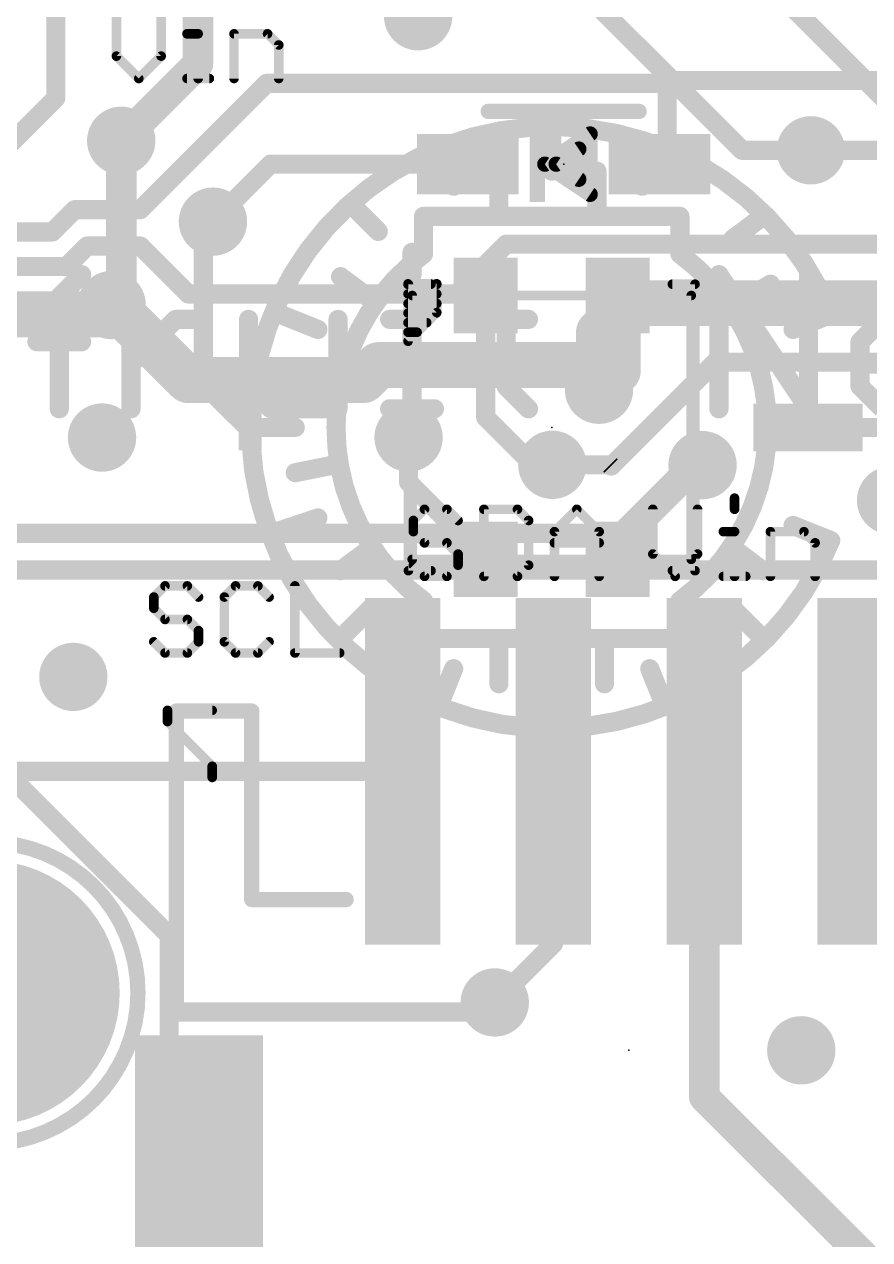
# Model space of a CAD drawing. Extents: x -30.6 to 30.6, y -30.6 to 30.6.
# Drawn here: x -14.49 to -3.28, y -3.27 to 12.85 of the extents above; entities that cross this region are included whole.
import ezdxf

# ---------------------------------------------------------------- set-up
doc = ezdxf.new("R2010")
doc.units = 0
for name, color, linetype in [('1', 12, 'CONTINUOUS'), ('16', 5, 'CONTINUOUS'), ('17', 110, 'CONTINUOUS'), ('18', 110, 'CONTINUOUS'), ('21', 40, 'CONTINUOUS'), ('22', 53, 'CONTINUOUS'), ('23', 40, 'CONTINUOUS'), ('24', 6, 'CONTINUOUS')]:
    doc.layers.add(name, color=color, linetype=linetype)

# ---------------------------------------------------------------- blocks, each defined once
blk = doc.blocks.new('RECT')
blk.add_solid([(-0.5, -0.5), (0.5, -0.5), (-0.5, 0.5), (0.5, 0.5)])
blk = doc.blocks.new('ROUNDP')
at = {"const_width": 0.5}
blk.add_lwpolyline([(0, -0.25, 1), (0, 0.25, 1), (0, -0.25)], format="xyb", dxfattribs=at)
blk = doc.blocks.new('ROUNDV')
at = {"const_width": 0.5}
blk.add_lwpolyline([(0, -0.25, 1), (0, 0.25, 1), (0, -0.25)], format="xyb", dxfattribs=at)

msp = doc.modelspace()

# ---------------------------------------------------------------- linework, layer by layer
at = {"layer": '1'}
for points, const_width in [([(-12.192, 14.351), (-12.192, 12.319)], 0.4064), ([(-14.0756, 11.8675), (-14.0756, 13.1024)], 0.254), ([(-12.192, 12.319), (-13.208, 11.303)], 0.4064), ([(-12.954, 10.389), (-11.278, 12.065)], 0.254), ([(-11.278, 12.065), (-5.969, 12.065)], 0.254), ([(-5.969, 12.065), (-5.969, 12.1032)], 0.254), ([(-5.969, 12.1032), (5.1978, 12.1032)], 0.254), ([(-5.969, 11.094), (-5.969, 12.065)], 0.254), ([(-14.8131, 11.1301), (-14.0756, 11.8675)], 0.254), ([(-4.064, 11.176), (3.8466, 11.176)], 0.254), ([(-6.071, 10.992), (-5.969, 11.094)], 0.254), ([(-11.23, 10.992), (-11.992, 10.23)], 0.254), ([(-8.611, 10.992), (-11.23, 10.992)], 0.254), ([(-14.1196, 10.0933), (-13.8239, 10.389)], 0.254), ([(-13.8239, 10.389), (-12.954, 10.389)], 0.254), ([(-20.1883, 10.0933), (-14.1196, 10.0933)], 0.254), ([(-13.6595, 9.9068), (-13.9313, 9.635)], 0.254), ([(-12.9548, 9.9068), (-13.6595, 9.9068)], 0.254), ([(-12.319, 9.271), (-12.9548, 9.9068)], 0.254), ([(-8.1022, 9.9318), (-8.763, 9.271)], 0.254), ([(9.0536, 9.9318), (-8.1022, 9.9318)], 0.254), ([(-13.9313, 9.635), (-26.051, 9.635)], 0.254), ([(-13.4378, 9), (-13.3144, 9.1234)], 0.6096), ([(-13.3144, 9.1234), (-13.335, 9.1234)], 0.6096), ([(-12.319, 8.128), (-13.3144, 9.1234)], 0.6096), ([(-8.763, 9.271), (-12.319, 9.271)], 0.254), ([(-6.4856, 9.1484), (-6.873, 8.761)], 0.6096), ([(1.143, 9.1484), (-6.4856, 9.1484)], 0.6096), ([(-20.992, 9), (-13.4378, 9)], 0.6096), ([(-6.873, 8.761), (-6.873, 8)], 0.6096), ([(-9.7961, 8.3272), (-9.9953, 8.128)], 0.6096), ([(-7.2002, 8.3272), (-9.7961, 8.3272)], 0.6096), ([(-6.873, 8), (-7.2002, 8.3272)], 0.6096), ([(-9.9953, 8.128), (-12.319, 8.128)], 0.6096), ([(-5.3345, 8.365), (-6.7119, 6.9876)], 0.254), ([(5.859, 8.365), (-5.3345, 8.365)], 0.254), ([(-6.7287, 7.0044), (-7.492, 7.0044)], 0.254), ([(-6.7119, 6.9876), (-6.7287, 7.0044)], 0.254), ([(-6.604, 6.096), (-5.7, 7)], 0.254), ([(-5.7, 7), (-5.5, 7)], 0.254), ([(-16.256, 6.096), (-6.604, 6.096)], 0.254), ([(-16.4925, 5.6098), (-2.6888, 5.6098)], 0.254), ([(-9.477, 2.938), (-15.858, 2.938)], 0.254), ([(-7.477, 2.938), (-7.477, 0.651)], 0.254), ([(-5.477, -1.381), (-5.477, 2.938)], 0.4064), ([(-7.477, 0.651), (-8.255, -0.127)], 0.254), ([(-2.159, -4.699), (-5.477, -1.381)], 0.4064)]:
    msp.add_lwpolyline(points, dxfattribs=dict(at, const_width=const_width))
for points, const_width in [([(-12.2936, 12.319, 1), (-12.0904, 12.319)], 0.2032), ([(-12.1202, 12.2472, 1), (-12.2638, 12.3908)], 0.2032), ([(-11.278, 12.1285, 1), (-11.278, 12.0015)], 0.127), ([(-11.2331, 12.0201, 1), (-11.3229, 12.1099)], 0.127), ([(-5.9055, 12.1032, 1), (-6.0325, 12.1032)], 0.127), ([(-5.969, 12.1667, 1), (-5.969, 12.0397)], 0.127), ([(-5.9055, 12.065, 1), (-6.0325, 12.065)], 0.127), ([(-6.0325, 12.065, 1), (-5.9055, 12.065)], 0.127), ([(-5.969, 12.0015, 1), (-5.969, 12.1285)], 0.127), ([(-14.1391, 11.8675, 1), (-14.0121, 11.8675)], 0.127), ([(-14.0307, 11.8226, 1), (-14.1205, 11.9124)], 0.127), ([(-13.2798, 11.3748, 1), (-13.1362, 11.2312)], 0.2032), ([(-4.064, 11.2395, 1), (-4.064, 11.1125)], 0.127), ([(-6.0325, 11.094, 1), (-5.9055, 11.094)], 0.127), ([(-5.9241, 11.0491, 1), (-6.0139, 11.1389)], 0.127), ([(-11.23, 11.0555, 1), (-11.23, 10.9285)], 0.127), ([(-11.1851, 10.9471, 1), (-11.2749, 11.0369)], 0.127), ([(-8.611, 10.9285, 1), (-8.611, 11.0555)], 0.127), ([(-6.1159, 11.0369, 1), (-6.0261, 10.9471)], 0.127), ([(-13.8239, 10.4525, 1), (-13.8239, 10.3255)], 0.127), ([(-13.779, 10.3441, 1), (-13.8688, 10.4339)], 0.127), ([(-12.9989, 10.4339, 1), (-12.9091, 10.3441)], 0.127), ([(-12.954, 10.3255, 1), (-12.954, 10.4525)], 0.127), ([(-12.0369, 10.2749, 1), (-11.9471, 10.1851)], 0.127), ([(-14.1645, 10.1382, 1), (-14.0747, 10.0484)], 0.127), ([(-14.1196, 10.0298, 1), (-14.1196, 10.1568)], 0.127), ([(-13.6595, 9.9703, 1), (-13.6595, 9.8433)], 0.127), ([(-13.6146, 9.8619, 1), (-13.7044, 9.9517)], 0.127), ([(-12.9099, 9.9517, 1), (-12.9997, 9.8619)], 0.127), ([(-12.9548, 9.8433, 1), (-12.9548, 9.9703)], 0.127), ([(-8.1022, 9.9953, 1), (-8.1022, 9.8683)], 0.127), ([(-8.0573, 9.8869, 1), (-8.1471, 9.9767)], 0.127), ([(-13.9762, 9.6799, 1), (-13.8864, 9.5901)], 0.127), ([(-13.9313, 9.5715, 1), (-13.9313, 9.6985)], 0.127), ([(-13.335, 9.2758, 1), (-13.335, 8.971)], 0.3048), ([(-13.2066, 9.2312, 1), (-13.4222, 9.0156)], 0.3048), ([(-13.2066, 9.0156, 1), (-13.4222, 9.2312)], 0.3048), ([(-13.3144, 8.971, 1), (-13.3144, 9.2758)], 0.3048), ([(-12.319, 9.3345, 1), (-12.319, 9.2075)], 0.127), ([(-12.3639, 9.2261, 1), (-12.2741, 9.3159)], 0.127), ([(-8.8079, 9.3159, 1), (-8.7181, 9.2261)], 0.127), ([(-8.763, 9.2075, 1), (-8.763, 9.3345)], 0.127), ([(-6.4856, 9.3008, 1), (-6.4856, 8.996)], 0.3048), ([(-6.3778, 9.0406, 1), (-6.5934, 9.2562)], 0.3048), ([(-13.5456, 9.1078, 1), (-13.33, 8.8922)], 0.3048), ([(-13.4378, 8.8476, 1), (-13.4378, 9.1524)], 0.3048), ([(-6.7206, 8.761, 1), (-7.0254, 8.761)], 0.3048), ([(-6.9808, 8.8688, 1), (-6.7652, 8.6532)], 0.3048), ([(-9.7961, 8.4796, 1), (-9.7961, 8.1748)], 0.3048), ([(-9.6884, 8.2194, 1), (-9.9039, 8.435)], 0.3048), ([(-7.0924, 8.435, 1), (-7.308, 8.2194)], 0.3048), ([(-7.2002, 8.1748, 1), (-7.2002, 8.4796)], 0.3048), ([(-12.319, 8.2804, 1), (-12.319, 7.9756)], 0.3048), ([(-12.4268, 8.0202, 1), (-12.2112, 8.2358)], 0.3048), ([(-10.1031, 8.2358, 1), (-9.8876, 8.0202)], 0.3048), ([(-9.9953, 7.9756, 1), (-9.9953, 8.2804)], 0.3048), ([(-5.3345, 8.4285, 1), (-5.3345, 8.3015)], 0.127), ([(-5.2896, 8.3201, 1), (-5.3794, 8.4099)], 0.127), ([(-6.9808, 7.8922, 1), (-6.7652, 8.1078)], 0.3048), ([(-7.0254, 8, 1), (-6.7206, 8)], 0.3048), ([(-7.492, 7.0679, 1), (-7.492, 6.9409)], 0.127), ([(-6.6838, 7.0493, 1), (-6.7736, 6.9595)], 0.127), ([(-6.7568, 7.0325, 1), (-6.667, 6.9427)], 0.127), ([(-6.7568, 6.9427, 1), (-6.667, 7.0325)], 0.127), ([(-6.7287, 6.9409, 1), (-6.7287, 7.0679)], 0.127), ([(-5.7, 7.0635, 1), (-5.7, 6.9365)], 0.127), ([(-5.6551, 6.9551, 1), (-5.7449, 7.0449)], 0.127), ([(-5.5, 6.9365, 1), (-5.5, 7.0635)], 0.127), ([(-6.6489, 6.1409, 1), (-6.5591, 6.0511)], 0.127), ([(-6.604, 6.0325, 1), (-6.604, 6.1595)], 0.127), ([(-9.477, 2.8745, 1), (-9.477, 3.0015)], 0.127), ([(-7.4135, 2.938, 1), (-7.5405, 2.938)], 0.127), ([(-5.3754, 2.938, 1), (-5.5786, 2.938)], 0.2032), ([(-7.5405, 0.651, 1), (-7.4135, 0.651)], 0.127), ([(-7.4321, 0.6061, 1), (-7.5219, 0.6959)], 0.127), ([(-8.2999, -0.0821, 1), (-8.2101, -0.1719)], 0.127), ([(-5.5786, -1.381, 1), (-5.3754, -1.381)], 0.2032), ([(-5.4052, -1.3092, 1), (-5.5488, -1.4528)], 0.2032)]:
    msp.add_lwpolyline(points, format="xyb", dxfattribs=dict(at, const_width=const_width))
at = {"layer": '16'}
for points, const_width in [([(-4.975, 11.176), (-7.7654, 13.9664)], 0.254), ([(-4.826, 13.589), (-3.048, 11.811)], 0.254), ([(-7.5, 11.5), (-7.5, 10.9)], 0.254), ([(-13.208, 9.2504), (-13.208, 11.303)], 0.4064), ([(-9, 11.2), (-8.8, 10.7)], 0.254), ([(-6.1, 11.2), (-6.3, 10.7)], 0.254), ([(-4.064, 11.176), (-4.975, 11.176)], 0.254), ([(-8.2, 10.3), (-8.2, 10.9)], 0.254), ([(-6.9, 10.3), (-6.9, 10.9)], 0.254), ([(-10.1, 10.4), (-9.8, 10.1)], 0.254), ([(-12.119, 10.103), (-11.992, 10.23)], 0.254), ([(-9.2, 9.8), (-9.2, 10.3)], 0.254), ([(-9.2, 10.3), (-8.2, 10.3)], 0.254), ([(-8.2, 10.3), (-6.9, 10.3)], 0.254), ([(-6.9, 10.3), (-5.8, 10.3)], 0.254), ([(-5.8, 9.8), (-5.8, 10.3)], 0.254), ([(-4.7, 10.3), (-5.1, 10)], 0.254), ([(-12.119, 8.119), (-12.119, 10.103)], 0.254), ([(-9.9, 9.2), (-10.3, 9.5)], 0.254), ([(-6.625, 9.25), (-6.625, 8.248)], 0.6096), ([(-5.1, 9.1), (-4.6, 9.4)], 0.254), ([(-13.335, 9.1234), (-13.208, 9.2504)], 0.4064), ([(-8.375, 9.25), (-8.375, 7.6334)], 0.254), ([(-11.1, 9), (-10.6, 8.8)], 0.254), ([(-3.8, 9), (-4.3, 8.8)], 0.254), ([(-6.625, 8.248), (-6.873, 8)], 0.6096), ([(-11.5, 7.5), (-12.119, 8.119)], 0.3048), ([(-10.4, 8), (-10.9, 8.1)], 0.254), ([(-8.375, 7.6334), (-7.746, 7.0044)], 0.254), ([(-11.5, 7.5), (-10.9, 7.5)], 0.254), ([(-4.1, 7.5), (-3, 7.5)], 0.254), ([(-9.398, 6.773), (-9.398, 7.366)], 0.254), ([(-10.4, 7), (-10.9, 6.9)], 0.254), ([(-7.746, 7.0044), (-7.492, 7.0044)], 0.254), ([(-5.5, 7), (-6.625, 5.875)], 0.254), ([(-8.375, 5.75), (-9.398, 6.773)], 0.254), ([(-11.2, 6.1), (-10.6, 6.3)], 0.254), ([(-3.8, 6), (-4.3, 6.2)], 0.254), ([(-9.9, 5.9), (-10.3, 5.6)], 0.254), ([(-6.625, 5.875), (-6.625, 5.75)], 0.254), ([(-5.1, 5.9), (-4.7, 5.6)], 0.254), ([(-9.2, 5.2), (-9.2, 4.7)], 0.254), ([(-5.8, 5.2), (-5.8, 4.7)], 0.254), ([(-10.3, 4.7), (-9.9, 5.1)], 0.254), ([(-4.7, 4.7), (-5.1, 5.1)], 0.254), ([(-12.573, 0.762), (-16.383, 4.572)], 0.254), ([(-9.2, 4.7), (-8.2, 4.7)], 0.254), ([(-8.2, 4.7), (-6.8, 4.7)], 0.254), ([(-8.2, 4.7), (-8.2, 4.1)], 0.254), ([(-6.8, 4.7), (-5.8, 4.7)], 0.254), ([(-6.8, 4.7), (-6.8, 4.1)], 0.254), ([(-9, 3.8), (-8.8, 4.3)], 0.254), ([(-6, 3.8), (-6.2, 4.3)], 0.254), ([(-7.5, 3.5), (-7.5, 4.1)], 0.254), ([(-12.573, -0.254), (-12.573, 0.762)], 0.254), ([(-8.255, -0.127), (-8.382, -0.254)], 0.254), ([(-12.573, -3.556), (-12.573, -0.254)], 0.254), ([(-8.382, -0.254), (-12.573, -0.254)], 0.254)]:
    msp.add_lwpolyline(points, dxfattribs=dict(at, const_width=const_width))
for points, const_width in [([(-3.8, 9, 5.1283), (-3.8, 6)], 0.254), ([(-7.4365, 11.5, 1), (-7.5635, 11.5)], 0.127), ([(-13.1064, 11.303, 1), (-13.3096, 11.303)], 0.2032), ([(-8.941, 11.2236, 1), (-9.059, 11.1764)], 0.127), ([(-6.041, 11.1764, 1), (-6.159, 11.2236)], 0.127), ([(-4.975, 11.2395, 1), (-4.975, 11.1125)], 0.127), ([(-4.064, 11.1125, 1), (-4.064, 11.2395)], 0.127), ([(-5.0199, 11.1311, 1), (-4.9301, 11.2209)], 0.127), ([(-8.1365, 10.9, 1), (-8.2635, 10.9)], 0.127), ([(-7.5635, 10.9, 1), (-7.4365, 10.9)], 0.127), ([(-6.8365, 10.9, 1), (-6.9635, 10.9)], 0.127), ([(-8.859, 10.6764, 1), (-8.741, 10.7236)], 0.127), ([(-6.359, 10.7236, 1), (-6.241, 10.6764)], 0.127), ([(-10.0551, 10.4449, 1), (-10.1449, 10.3551)], 0.127), ([(-11.9471, 10.1851, 1), (-12.0369, 10.2749)], 0.127), ([(-9.1365, 10.3, 1), (-9.2635, 10.3)], 0.127), ([(-9.2, 10.3635, 1), (-9.2, 10.2365)], 0.127), ([(-8.2, 10.3635, 1), (-8.2, 10.2365)], 0.127), ([(-8.2635, 10.3, 1), (-8.1365, 10.3)], 0.127), ([(-8.2, 10.2365, 1), (-8.2, 10.3635)], 0.127), ([(-6.9, 10.3635, 1), (-6.9, 10.2365)], 0.127), ([(-6.9635, 10.3, 1), (-6.8365, 10.3)], 0.127), ([(-6.9, 10.2365, 1), (-6.9, 10.3635)], 0.127), ([(-5.7365, 10.3, 1), (-5.8635, 10.3)], 0.127), ([(-5.8, 10.2365, 1), (-5.8, 10.3635)], 0.127), ([(-4.6619, 10.2492, 1), (-4.7381, 10.3508)], 0.127), ([(-12.0555, 10.103, 1), (-12.1825, 10.103)], 0.127), ([(-12.1639, 10.1479, 1), (-12.0741, 10.0581)], 0.127), ([(-9.8449, 10.0551, 1), (-9.7551, 10.1449)], 0.127), ([(-5.1381, 10.0508, 1), (-5.0619, 9.9492)], 0.127), ([(-9.2, 9.8, 0.5044), (-9.2, 5.2)], 0.254), ([(-9.2635, 9.8, 1), (-9.1365, 9.8)], 0.127), ([(-9.1623, 9.7489, 1), (-9.2377, 9.8511)], 0.127), ([(-5.8, 5.2, 0.5044), (-5.8, 9.8)], 0.254), ([(-5.7623, 9.8511, 1), (-5.8377, 9.7489)], 0.127), ([(-5.8635, 9.8, 1), (-5.7365, 9.8)], 0.127), ([(-10.2619, 9.5508, 1), (-10.3381, 9.4492)], 0.127), ([(-6.4726, 9.25, 1), (-6.7774, 9.25)], 0.3048), ([(-4.5673, 9.3455, 1), (-4.6327, 9.4545)], 0.127), ([(-13.3096, 9.2504, 1), (-13.1064, 9.2504)], 0.2032), ([(-13.1362, 9.1786, 1), (-13.2798, 9.3222)], 0.2032), ([(-8.3115, 9.25, 1), (-8.4385, 9.25)], 0.127), ([(-13.4068, 9.1952, 1), (-13.2632, 9.0516)], 0.2032), ([(-9.9381, 9.1492, 1), (-9.8619, 9.2508)], 0.127), ([(-5.1327, 9.1545, 1), (-5.0673, 9.0455)], 0.127), ([(-11.0764, 9.059, 1), (-11.1236, 8.941)], 0.127), ([(-3.8588, 8.9761, 1), (-3.7412, 9.0239)], 0.127), ([(-3.7764, 8.941, 1), (-3.8236, 9.059)], 0.127), ([(-10.6236, 8.741, 1), (-10.5764, 8.859)], 0.127), ([(-4.3236, 8.859, 1), (-4.2764, 8.741)], 0.127), ([(-6.5172, 8.1402, 1), (-6.7328, 8.3558)], 0.3048), ([(-6.7774, 8.248, 1), (-6.4726, 8.248)], 0.3048), ([(-12.0651, 8.1729, 1), (-12.1729, 8.0651)], 0.1524), ([(-10.8875, 8.1623, 1), (-10.9125, 8.0377)], 0.127), ([(-6.9808, 8.1078, 1), (-6.7652, 7.8922)], 0.3048), ([(-12.1825, 8.119, 1), (-12.0555, 8.119)], 0.127), ([(-10.4125, 7.9377, 1), (-10.3875, 8.0623)], 0.127), ([(-8.3301, 7.6783, 1), (-8.4199, 7.5885)], 0.127), ([(-11.5539, 7.4461, 1), (-11.4461, 7.5539)], 0.1524), ([(-11.5, 7.5635, 1), (-11.5, 7.4365)], 0.127), ([(-10.9, 7.4365, 1), (-10.9, 7.5635)], 0.127), ([(-8.4385, 7.6334, 1), (-8.3115, 7.6334)], 0.127), ([(-4.1, 7.5635, 1), (-4.1, 7.4365)], 0.127), ([(-9.3345, 7.366, 1), (-9.4615, 7.366)], 0.127), ([(-10.3875, 6.9377, 1), (-10.4125, 7.0623)], 0.127), ([(-7.746, 7.0679, 1), (-7.746, 6.9409)], 0.127), ([(-7.7909, 6.9595, 1), (-7.7011, 7.0493)], 0.127), ([(-7.492, 6.9409, 1), (-7.492, 7.0679)], 0.127), ([(-5.4551, 6.9551, 1), (-5.5449, 7.0449)], 0.127), ([(-10.9125, 6.9623, 1), (-10.8875, 6.8377)], 0.127), ([(-9.3531, 6.8179, 1), (-9.4429, 6.7281)], 0.127), ([(-9.4615, 6.773, 1), (-9.3345, 6.773)], 0.127), ([(-10.5799, 6.2398, 1), (-10.6201, 6.3602)], 0.127), ([(-4.2764, 6.259, 1), (-4.3236, 6.141)], 0.127), ([(-11.2201, 6.1602, 1), (-11.1799, 6.0398)], 0.127), ([(-3.7412, 5.9761, 1), (-3.8588, 6.0239)], 0.127), ([(-9.8619, 5.8492, 1), (-9.9381, 5.9508)], 0.127), ([(-6.5615, 5.875, 1), (-6.6885, 5.875)], 0.127), ([(-6.6699, 5.9199, 1), (-6.5801, 5.8301)], 0.127), ([(-5.0619, 5.9508, 1), (-5.1381, 5.8492)], 0.127), ([(-3.8236, 5.941, 1), (-3.7764, 6.059)], 0.127), ([(-8.4199, 5.7051, 1), (-8.3301, 5.7949)], 0.127), ([(-6.6885, 5.75, 1), (-6.5615, 5.75)], 0.127), ([(-10.3381, 5.6508, 1), (-10.2619, 5.5492)], 0.127), ([(-4.7381, 5.5492, 1), (-4.6619, 5.6508)], 0.127), ([(-9.1365, 5.2, 1), (-9.2635, 5.2)], 0.127), ([(-5.7365, 5.2, 1), (-5.8635, 5.2)], 0.127), ([(-9.8551, 5.0551, 1), (-9.9449, 5.1449)], 0.127), ([(-9.2377, 5.1489, 1), (-9.1623, 5.2511)], 0.127), ([(-5.8377, 5.2511, 1), (-5.7623, 5.1489)], 0.127), ([(-5.0551, 5.1449, 1), (-5.1449, 5.0551)], 0.127), ([(-10.3449, 4.7449, 1), (-10.2551, 4.6551)], 0.127), ([(-9.2, 4.7635, 1), (-9.2, 4.6365)], 0.127), ([(-9.2635, 4.7, 1), (-9.1365, 4.7)], 0.127), ([(-8.2, 4.7635, 1), (-8.2, 4.6365)], 0.127), ([(-8.1365, 4.7, 1), (-8.2635, 4.7)], 0.127), ([(-8.2, 4.6365, 1), (-8.2, 4.7635)], 0.127), ([(-6.8, 4.7635, 1), (-6.8, 4.6365)], 0.127), ([(-6.7365, 4.7, 1), (-6.8635, 4.7)], 0.127), ([(-6.8, 4.6365, 1), (-6.8, 4.7635)], 0.127), ([(-5.8635, 4.7, 1), (-5.7365, 4.7)], 0.127), ([(-5.8, 4.6365, 1), (-5.8, 4.7635)], 0.127), ([(-4.7449, 4.6551, 1), (-4.6551, 4.7449)], 0.127), ([(-8.741, 4.2764, 1), (-8.859, 4.3236)], 0.127), ([(-6.141, 4.3236, 1), (-6.259, 4.2764)], 0.127), ([(-7.4365, 4.1, 1), (-7.5635, 4.1)], 0.127), ([(-8.2635, 4.1, 1), (-8.1365, 4.1)], 0.127), ([(-6.8635, 4.1, 1), (-6.7365, 4.1)], 0.127), ([(-9.059, 3.8236, 1), (-8.941, 3.7764)], 0.127), ([(-6.059, 3.7764, 1), (-5.941, 3.8236)], 0.127), ([(-7.5635, 3.5, 1), (-7.4365, 3.5)], 0.127), ([(-12.5095, 0.762, 1), (-12.6365, 0.762)], 0.127), ([(-12.6179, 0.7171, 1), (-12.5281, 0.8069)], 0.127), ([(-12.5095, -0.254, 1), (-12.6365, -0.254)], 0.127), ([(-12.573, -0.1905, 1), (-12.573, -0.3175)], 0.127), ([(-8.4269, -0.2091, 1), (-8.3371, -0.2989)], 0.127), ([(-8.382, -0.3175, 1), (-8.382, -0.1905)], 0.127), ([(-8.2101, -0.1719, 1), (-8.2999, -0.0821)], 0.127), ([(-12.6365, -0.254, 1), (-12.5095, -0.254)], 0.127)]:
    msp.add_lwpolyline(points, format="xyb", dxfattribs=dict(at, const_width=const_width))
at = {"layer": '21'}
for points, const_width in [([(-13.2715, 13.0183), (-13.2715, 12.4251)], 0.127), ([(-12.6783, 12.4251), (-12.6783, 13.0183)], 0.127), ([(-12.336, 12.7217), (-12.1877, 12.7217)], 0.127), ([(-12.1877, 12.7217), (-12.1877, 12.1285)], 0.127), ([(-11.7123, 12.1285), (-11.7123, 12.7217)], 0.127), ([(-11.7123, 12.7217), (-11.2674, 12.7217)], 0.127), ([(-11.2674, 12.7217), (-11.1191, 12.5734)], 0.127), ([(-11.1191, 12.5734), (-11.1191, 12.1285)], 0.127), ([(-13.2715, 12.4251), (-12.9749, 12.1285)], 0.127), ([(-12.9749, 12.1285), (-12.6783, 12.4251)], 0.127), ([(-12.336, 12.1285), (-12.0394, 12.1285)], 0.127), ([(-8.341, 11.692), (-6.341, 11.692)], 0.2032), ([(-7.591, 10.992), (-6.991, 11.392)], 0.2032), ([(-6.991, 11.392), (-6.991, 10.592)], 0.2032), ([(-7.441, 10.992), (-7.141, 11.192)], 0.2032), ([(-7.141, 11.192), (-7.141, 10.792)], 0.2032), ([(-7.165, 11.176), (-7.141, 11.176)], 0.2032), ([(-6.991, 10.592), (-7.591, 10.992)], 0.2032), ([(-7.141, 10.792), (-7.441, 10.992)], 0.2032), ([(-7.4122, 10.9728), (-7.141, 10.9728)], 0.2032), ([(-6.341, 10.292), (-8.341, 10.292)], 0.2032), ([(-9.3517, 9.8231), (-9.3517, 9.5265)], 0.254), ([(-14.0293, 9.2299), (-13.7327, 9.5265)], 0.254), ([(-5.2825, 7.747), (-5.2825, 9.5265)], 0.254), ([(-5.2825, 9.5265), (-4.0962, 7.747)], 0.254), ([(-4.0962, 7.747), (-4.0962, 9.5265)], 0.254), ([(-14.0293, 7.747), (-14.0293, 9.2299)], 0.254), ([(-8.1044, 9.2299), (-8.1044, 8.0436)], 0.254), ([(-13.0785, 7.747), (-13.0785, 8.9333)], 0.254), ([(-13.0785, 8.3402), (-12.4854, 8.9333)], 0.254), ([(-12.4854, 8.9333), (-12.1888, 8.9333)], 0.254), ([(-11.5193, 8.9333), (-11.5193, 8.0436)], 0.254), ([(-10.333, 7.747), (-10.333, 8.9333)], 0.254), ([(-9.6483, 8.9333), (-9.3517, 8.9333)], 0.254), ([(-9.3517, 8.9333), (-9.3517, 7.747)], 0.254), ([(-8.4009, 8.9333), (-7.8078, 8.9333)], 0.254), ([(-3.4115, 8.6368), (-3.1149, 8.9333)], 0.254), ([(-14.3259, 8.6368), (-13.7327, 8.6368)], 0.254), ([(-3.4115, 8.0436), (-3.4115, 8.6368)], 0.254), ([(-2.2252, 8.3402), (-3.4115, 8.3402)], 0.254), ([(-11.5193, 8.0436), (-11.2227, 7.747)], 0.254), ([(-8.1044, 8.0436), (-7.8078, 7.747)], 0.254), ([(-3.1149, 7.747), (-3.4115, 8.0436)], 0.254), ([(-11.2227, 7.747), (-10.333, 7.747)], 0.254), ([(-9.6483, 7.747), (-9.0551, 7.747)], 0.254), ([(-5.0757, 6.5626), (-5.0757, 6.4143)], 0.127), ([(-9.1862, 6.4143), (-9.3345, 6.266)], 0.127), ([(-8.8896, 6.4143), (-9.1862, 6.4143)], 0.127), ([(-8.7413, 6.266), (-8.8896, 6.4143)], 0.127), ([(-8.399, 6.4143), (-8.399, 5.5245)], 0.127), ([(-7.9541, 6.4143), (-8.399, 6.4143)], 0.127), ([(-7.8058, 6.266), (-7.9541, 6.4143)], 0.127), ([(-7.4635, 6.1177), (-7.1669, 6.4143)], 0.127), ([(-7.1669, 6.4143), (-6.8703, 6.1177)], 0.127), ([(-6.1595, 6.4143), (-6.1595, 5.8211)], 0.127), ([(-5.5663, 5.8211), (-5.5663, 6.4143)], 0.127), ([(-9.3345, 6.266), (-9.3345, 6.1177)], 0.127), ([(-7.8058, 5.6728), (-7.8058, 6.266)], 0.127), ([(-9.3345, 6.1177), (-9.1862, 5.9694)], 0.127), ([(-7.4635, 5.5245), (-7.4635, 6.1177)], 0.127), ([(-6.8703, 6.1177), (-6.8703, 5.5245)], 0.127), ([(-5.224, 6.1177), (-5.0757, 6.1177)], 0.127), ([(-5.0757, 6.1177), (-5.0757, 5.5245)], 0.127), ([(-4.6003, 5.5245), (-4.6003, 6.1177)], 0.127), ([(-4.6003, 6.1177), (-4.1554, 6.1177)], 0.127), ([(-4.1554, 6.1177), (-4.0071, 5.9694)], 0.127), ([(-9.1862, 5.9694), (-8.8896, 5.9694)], 0.127), ([(-8.8896, 5.9694), (-8.7413, 5.8211)], 0.127), ([(-7.4635, 5.9694), (-6.8703, 5.9694)], 0.127), ([(-4.0071, 5.9694), (-4.0071, 5.5245)], 0.127), ([(-8.7413, 5.8211), (-8.7413, 5.6728)], 0.127), ([(-6.1595, 5.8211), (-5.8629, 5.5245)], 0.127), ([(-5.8629, 5.5245), (-5.5663, 5.8211)], 0.127), ([(-9.1862, 5.5245), (-9.3345, 5.6728)], 0.127), ([(-8.7413, 5.6728), (-8.8896, 5.5245)], 0.127), ([(-7.9541, 5.5245), (-7.8058, 5.6728)], 0.127), ([(-8.8896, 5.5245), (-9.1862, 5.5245)], 0.127), ([(-8.399, 5.5245), (-7.9541, 5.5245)], 0.127), ([(-5.224, 5.5245), (-4.9274, 5.5245)], 0.127), ([(-12.6278, 5.3983), (-12.7761, 5.25)], 0.127), ([(-12.3312, 5.3983), (-12.6278, 5.3983)], 0.127), ([(-12.1829, 5.25), (-12.3312, 5.3983)], 0.127), ([(-11.6922, 5.3983), (-11.8405, 5.25)], 0.127), ([(-11.3957, 5.3983), (-11.6922, 5.3983)], 0.127), ([(-11.2474, 5.25), (-11.3957, 5.3983)], 0.127), ([(-10.905, 5.3983), (-10.905, 4.5085)], 0.127), ([(-12.7761, 5.25), (-12.7761, 5.1017)], 0.127), ([(-12.7761, 5.1017), (-12.6278, 4.9534)], 0.127), ([(-11.8405, 5.25), (-11.8405, 4.6568)], 0.127), ([(-12.6278, 4.9534), (-12.3312, 4.9534)], 0.127), ([(-12.3312, 4.9534), (-12.1829, 4.8051)], 0.127), ([(-12.1829, 4.8051), (-12.1829, 4.6568)], 0.127), ([(-12.6278, 4.5085), (-12.7761, 4.6568)], 0.127), ([(-12.1829, 4.6568), (-12.3312, 4.5085)], 0.127), ([(-11.8405, 4.6568), (-11.6922, 4.5085)], 0.127), ([(-11.3957, 4.5085), (-11.2474, 4.6568)], 0.127), ([(-12.3312, 4.5085), (-12.6278, 4.5085)], 0.127), ([(-11.6922, 4.5085), (-11.3957, 4.5085)], 0.127), ([(-10.905, 4.5085), (-10.3118, 4.5085)], 0.127), ([(-11.477, 3.738), (-12.477, 3.738)], 0.2032), ([(-12.477, 3.738), (-12.477, -0.262)], 0.2032), ([(-11.477, 1.238), (-11.477, 3.738)], 0.2032), ([(-10.227, 1.238), (-11.477, 1.238)], 0.2032)]:
    msp.add_lwpolyline(points, dxfattribs=dict(at, const_width=const_width))
for points, const_width in [([(-12.336, 12.7534, 1), (-12.336, 12.6899)], 0.0635), ([(-12.1559, 12.7217, 1), (-12.2194, 12.7217)], 0.0635), ([(-12.1877, 12.6899, 1), (-12.1877, 12.7534)], 0.0635), ([(-11.6806, 12.7217, 1), (-11.7441, 12.7217)], 0.0635), ([(-11.7123, 12.7534, 1), (-11.7123, 12.6899)], 0.0635), ([(-11.245, 12.7441, 1), (-11.2899, 12.6992)], 0.0635), ([(-11.2674, 12.6899, 1), (-11.2674, 12.7534)], 0.0635), ([(-11.0874, 12.5734, 1), (-11.1509, 12.5734)], 0.0635), ([(-11.1416, 12.5509, 1), (-11.0967, 12.5958)], 0.0635), ([(-13.3033, 12.4251, 1), (-13.2398, 12.4251)], 0.0635), ([(-13.249, 12.4475, 1), (-13.294, 12.4026)], 0.0635), ([(-12.7101, 12.4251, 1), (-12.6466, 12.4251)], 0.0635), ([(-12.6559, 12.4026, 1), (-12.7008, 12.4475)], 0.0635), ([(-12.9974, 12.151, 1), (-12.9525, 12.106)], 0.0635), ([(-12.9974, 12.106, 1), (-12.9525, 12.151)], 0.0635), ([(-12.336, 12.1603, 1), (-12.336, 12.0968)], 0.0635), ([(-12.2194, 12.1285, 1), (-12.1559, 12.1285)], 0.0635), ([(-12.0394, 12.0968, 1), (-12.0394, 12.1603)], 0.0635), ([(-11.7441, 12.1285, 1), (-11.6806, 12.1285)], 0.0635), ([(-11.1509, 12.1285, 1), (-11.0874, 12.1285)], 0.0635), ([(-8.341, 11.7428, 1), (-8.341, 11.6412)], 0.1016), ([(-6.341, 11.6412, 1), (-6.341, 11.7428)], 0.1016), ([(-6.9402, 11.392, 1), (-7.0418, 11.392)], 0.1016), ([(-6.9628, 11.3497, 1), (-7.0192, 11.4343)], 0.1016), ([(-7.0902, 11.192, 1), (-7.1918, 11.192)], 0.1016), ([(-7.1128, 11.1497, 1), (-7.1692, 11.2343)], 0.1016), ([(-7.165, 11.2268, 1), (-7.165, 11.1252)], 0.1016), ([(-7.141, 11.1252, 1), (-7.141, 11.2268)], 0.1016), ([(-7.5628, 11.0343, 1), (-7.6192, 10.9497)], 0.1016), ([(-7.6192, 11.0343, 1), (-7.5628, 10.9497)], 0.1016), ([(-7.4128, 11.0343, 1), (-7.4692, 10.9497)], 0.1016), ([(-7.4692, 11.0343, 1), (-7.4128, 10.9497)], 0.1016), ([(-7.4122, 11.0236, 1), (-7.4122, 10.922)], 0.1016), ([(-7.141, 10.922, 1), (-7.141, 11.0236)], 0.1016), ([(-7.1918, 10.792, 1), (-7.0902, 10.792)], 0.1016), ([(-7.1692, 10.7497, 1), (-7.1128, 10.8343)], 0.1016), ([(-7.0418, 10.592, 1), (-6.9402, 10.592)], 0.1016), ([(-7.0192, 10.5497, 1), (-6.9628, 10.6343)], 0.1016), ([(-8.341, 10.3428, 1), (-8.341, 10.2412)], 0.1016), ([(-6.341, 10.2412, 1), (-6.341, 10.3428)], 0.1016), ([(-9.2882, 9.8231, 1), (-9.4152, 9.8231)], 0.127), ([(-13.6878, 9.4816, 1), (-13.7776, 9.5714)], 0.127), ([(-9.4152, 9.5265, 1), (-9.2882, 9.5265)], 0.127), ([(-5.219, 9.5265, 1), (-5.346, 9.5265)], 0.127), ([(-5.2297, 9.5617, 1), (-5.3354, 9.4913)], 0.127), ([(-4.0327, 9.5265, 1), (-4.1597, 9.5265)], 0.127), ([(-13.9658, 9.2299, 1), (-14.0928, 9.2299)], 0.127), ([(-8.0409, 9.2299, 1), (-8.1678, 9.2299)], 0.127), ([(-14.0742, 9.2748, 1), (-13.9844, 9.185)], 0.127), ([(-13.015, 8.9333, 1), (-13.142, 8.9333)], 0.127), ([(-12.4854, 8.9968, 1), (-12.4854, 8.8698)], 0.127), ([(-12.4405, 8.8884, 1), (-12.5303, 8.9782)], 0.127), ([(-12.1888, 8.8698, 1), (-12.1888, 8.9968)], 0.127), ([(-11.4558, 8.9333, 1), (-11.5828, 8.9333)], 0.127), ([(-10.2695, 8.9333, 1), (-10.3965, 8.9333)], 0.127), ([(-9.6483, 8.9968, 1), (-9.6483, 8.8698)], 0.127), ([(-9.2882, 8.9333, 1), (-9.4152, 8.9333)], 0.127), ([(-9.3517, 8.8698, 1), (-9.3517, 8.9968)], 0.127), ([(-8.4009, 8.9968, 1), (-8.4009, 8.8698)], 0.127), ([(-7.8078, 8.8698, 1), (-7.8078, 8.9968)], 0.127), ([(-14.3259, 8.7003, 1), (-14.3259, 8.5733)], 0.127), ([(-13.7327, 8.5733, 1), (-13.7327, 8.7003)], 0.127), ([(-3.348, 8.6368, 1), (-3.475, 8.6368)], 0.127), ([(-3.4564, 8.6817, 1), (-3.3666, 8.5919)], 0.127), ([(-13.1234, 8.3851, 1), (-13.0336, 8.2953)], 0.127), ([(-3.4115, 8.4037, 1), (-3.4115, 8.2767)], 0.127), ([(-11.4744, 8.0885, 1), (-11.5642, 7.9987)], 0.127), ([(-11.5828, 8.0436, 1), (-11.4558, 8.0436)], 0.127), ([(-8.0594, 8.0885, 1), (-8.1493, 7.9987)], 0.127), ([(-8.1678, 8.0436, 1), (-8.0409, 8.0436)], 0.127), ([(-3.3666, 8.0885, 1), (-3.4564, 7.9987)], 0.127), ([(-3.475, 8.0436, 1), (-3.348, 8.0436)], 0.127), ([(-14.0928, 7.747, 1), (-13.9658, 7.747)], 0.127), ([(-13.142, 7.747, 1), (-13.015, 7.747)], 0.127), ([(-11.2227, 7.8105, 1), (-11.2227, 7.6835)], 0.127), ([(-11.2676, 7.7021, 1), (-11.1778, 7.7919)], 0.127), ([(-10.3965, 7.747, 1), (-10.2695, 7.747)], 0.127), ([(-10.333, 7.6835, 1), (-10.333, 7.8105)], 0.127), ([(-9.6483, 7.8105, 1), (-9.6483, 7.6835)], 0.127), ([(-9.4152, 7.747, 1), (-9.2882, 7.747)], 0.127), ([(-9.0551, 7.6835, 1), (-9.0551, 7.8105)], 0.127), ([(-7.8527, 7.7021, 1), (-7.7629, 7.7919)], 0.127), ([(-5.346, 7.747, 1), (-5.219, 7.747)], 0.127), ([(-4.1597, 7.747, 1), (-4.0327, 7.747)], 0.127), ([(-4.149, 7.7118, 1), (-4.0434, 7.7822)], 0.127), ([(-5.0439, 6.5626, 1), (-5.1074, 6.5626)], 0.0635), ([(-9.1862, 6.446, 1), (-9.1862, 6.3825)], 0.0635), ([(-9.1638, 6.3918, 1), (-9.2087, 6.4367)], 0.0635), ([(-8.8672, 6.4367, 1), (-8.9121, 6.3918)], 0.0635), ([(-8.8896, 6.3825, 1), (-8.8896, 6.446)], 0.0635), ([(-8.399, 6.446, 1), (-8.399, 6.3825)], 0.0635), ([(-8.3672, 6.4143, 1), (-8.4307, 6.4143)], 0.0635), ([(-7.9317, 6.4367, 1), (-7.9766, 6.3918)], 0.0635), ([(-7.9541, 6.3825, 1), (-7.9541, 6.446)], 0.0635), ([(-7.1444, 6.4367, 1), (-7.1893, 6.3918)], 0.0635), ([(-7.1444, 6.3918, 1), (-7.1893, 6.4367)], 0.0635), ([(-6.1278, 6.4143, 1), (-6.1913, 6.4143)], 0.0635), ([(-5.5346, 6.4143, 1), (-5.5981, 6.4143)], 0.0635), ([(-9.3027, 6.266, 1), (-9.3663, 6.266)], 0.0635), ([(-9.357, 6.2884, 1), (-9.312, 6.2435)], 0.0635), ([(-8.7638, 6.2435, 1), (-8.7189, 6.2884)], 0.0635), ([(-7.7741, 6.266, 1), (-7.8376, 6.266)], 0.0635), ([(-7.8283, 6.2435, 1), (-7.7834, 6.2884)], 0.0635), ([(-5.1074, 6.4143, 1), (-5.0439, 6.4143)], 0.0635), ([(-9.3663, 6.1177, 1), (-9.3027, 6.1177)], 0.0635), ([(-9.312, 6.1401, 1), (-9.357, 6.0952)], 0.0635), ([(-7.4317, 6.1177, 1), (-7.4952, 6.1177)], 0.0635), ([(-7.4859, 6.1401, 1), (-7.441, 6.0952)], 0.0635), ([(-6.8385, 6.1177, 1), (-6.902, 6.1177)], 0.0635), ([(-6.8927, 6.0952, 1), (-6.8478, 6.1401)], 0.0635), ([(-5.224, 6.1494, 1), (-5.224, 6.0859)], 0.0635), ([(-5.0439, 6.1177, 1), (-5.1074, 6.1177)], 0.0635), ([(-5.0757, 6.0859, 1), (-5.0757, 6.1494)], 0.0635), ([(-4.5686, 6.1177, 1), (-4.6321, 6.1177)], 0.0635), ([(-4.6003, 6.1494, 1), (-4.6003, 6.0859)], 0.0635), ([(-4.133, 6.1401, 1), (-4.1779, 6.0952)], 0.0635), ([(-4.1554, 6.0859, 1), (-4.1554, 6.1494)], 0.0635), ([(-9.1862, 6.0011, 1), (-9.1862, 5.9376)], 0.0635), ([(-9.2087, 5.9469, 1), (-9.1638, 5.9918)], 0.0635), ([(-8.8672, 5.9918, 1), (-8.9121, 5.9469)], 0.0635), ([(-8.8896, 5.9376, 1), (-8.8896, 6.0011)], 0.0635), ([(-7.4635, 6.0011, 1), (-7.4635, 5.9376)], 0.0635), ([(-6.8703, 5.9376, 1), (-6.8703, 6.0011)], 0.0635), ([(-3.9754, 5.9694, 1), (-4.0389, 5.9694)], 0.0635), ([(-4.0296, 5.9469, 1), (-3.9847, 5.9918)], 0.0635), ([(-8.7096, 5.8211, 1), (-8.7731, 5.8211)], 0.0635), ([(-8.7638, 5.7986, 1), (-8.7189, 5.8435)], 0.0635), ([(-6.137, 5.8435, 1), (-6.182, 5.7986)], 0.0635), ([(-6.1913, 5.8211, 1), (-6.1278, 5.8211)], 0.0635), ([(-5.5981, 5.8211, 1), (-5.5346, 5.8211)], 0.0635), ([(-5.5439, 5.7986, 1), (-5.5888, 5.8435)], 0.0635), ([(-9.312, 5.6952, 1), (-9.357, 5.6503)], 0.0635), ([(-8.7731, 5.6728, 1), (-8.7096, 5.6728)], 0.0635), ([(-8.7189, 5.6503, 1), (-8.7638, 5.6952)], 0.0635), ([(-7.8376, 5.6728, 1), (-7.7741, 5.6728)], 0.0635), ([(-7.7834, 5.6503, 1), (-7.8283, 5.6952)], 0.0635), ([(-9.1862, 5.5563, 1), (-9.1862, 5.4928)], 0.0635), ([(-9.2087, 5.502, 1), (-9.1638, 5.547)], 0.0635), ([(-8.9121, 5.547, 1), (-8.8672, 5.502)], 0.0635), ([(-8.8896, 5.4928, 1), (-8.8896, 5.5563)], 0.0635), ([(-8.399, 5.5563, 1), (-8.399, 5.4928)], 0.0635), ([(-8.4307, 5.5245, 1), (-8.3672, 5.5245)], 0.0635), ([(-7.9766, 5.547, 1), (-7.9317, 5.502)], 0.0635), ([(-7.9541, 5.4928, 1), (-7.9541, 5.5563)], 0.0635), ([(-7.4952, 5.5245, 1), (-7.4317, 5.5245)], 0.0635), ([(-6.902, 5.5245, 1), (-6.8385, 5.5245)], 0.0635), ([(-5.8854, 5.547, 1), (-5.8405, 5.502)], 0.0635), ([(-5.8854, 5.502, 1), (-5.8405, 5.547)], 0.0635), ([(-5.224, 5.5563, 1), (-5.224, 5.4928)], 0.0635), ([(-5.1074, 5.5245, 1), (-5.0439, 5.5245)], 0.0635), ([(-4.9274, 5.4928, 1), (-4.9274, 5.5563)], 0.0635), ([(-4.6321, 5.5245, 1), (-4.5686, 5.5245)], 0.0635), ([(-4.0389, 5.5245, 1), (-3.9754, 5.5245)], 0.0635), ([(-12.6278, 5.43, 1), (-12.6278, 5.3665)], 0.0635), ([(-12.6053, 5.3758, 1), (-12.6502, 5.4207)], 0.0635), ([(-12.3087, 5.4207, 1), (-12.3536, 5.3758)], 0.0635), ([(-12.3312, 5.3665, 1), (-12.3312, 5.43)], 0.0635), ([(-11.6922, 5.43, 1), (-11.6922, 5.3665)], 0.0635), ([(-11.6698, 5.3758, 1), (-11.7147, 5.4207)], 0.0635), ([(-11.3732, 5.4207, 1), (-11.4181, 5.3758)], 0.0635), ([(-11.3957, 5.3665, 1), (-11.3957, 5.43)], 0.0635), ([(-10.8733, 5.3983, 1), (-10.9368, 5.3983)], 0.0635), ([(-12.7443, 5.25, 1), (-12.8078, 5.25)], 0.0635), ([(-12.7985, 5.2724, 1), (-12.7536, 5.2275)], 0.0635), ([(-12.7536, 5.1241, 1), (-12.7985, 5.0792)], 0.0635), ([(-12.2053, 5.2275, 1), (-12.1604, 5.2724)], 0.0635), ([(-11.8088, 5.25, 1), (-11.8723, 5.25)], 0.0635), ([(-11.863, 5.2724, 1), (-11.8181, 5.2275)], 0.0635), ([(-11.2698, 5.2275, 1), (-11.2249, 5.2724)], 0.0635), ([(-12.8078, 5.1017, 1), (-12.7443, 5.1017)], 0.0635), ([(-12.6278, 4.9851, 1), (-12.6278, 4.9216)], 0.0635), ([(-12.6502, 4.9309, 1), (-12.6053, 4.9758)], 0.0635), ([(-12.3087, 4.9758, 1), (-12.3536, 4.9309)], 0.0635), ([(-12.3312, 4.9216, 1), (-12.3312, 4.9851)], 0.0635), ([(-12.1511, 4.8051, 1), (-12.2146, 4.8051)], 0.0635), ([(-12.2053, 4.7826, 1), (-12.1604, 4.8275)], 0.0635), ([(-12.7536, 4.6792, 1), (-12.7985, 4.6343)], 0.0635), ([(-12.2146, 4.6568, 1), (-12.1511, 4.6568)], 0.0635), ([(-12.1604, 4.6343, 1), (-12.2053, 4.6792)], 0.0635), ([(-11.8181, 4.6792, 1), (-11.863, 4.6343)], 0.0635), ([(-11.8723, 4.6568, 1), (-11.8088, 4.6568)], 0.0635), ([(-11.2249, 4.6343, 1), (-11.2698, 4.6792)], 0.0635), ([(-12.6278, 4.5403, 1), (-12.6278, 4.4768)], 0.0635), ([(-12.6502, 4.486, 1), (-12.6053, 4.531)], 0.0635), ([(-12.3536, 4.531, 1), (-12.3087, 4.486)], 0.0635), ([(-12.3312, 4.4768, 1), (-12.3312, 4.5403)], 0.0635), ([(-11.6922, 4.5403, 1), (-11.6922, 4.4768)], 0.0635), ([(-11.7147, 4.486, 1), (-11.6698, 4.531)], 0.0635), ([(-11.4181, 4.531, 1), (-11.3732, 4.486)], 0.0635), ([(-11.3957, 4.4768, 1), (-11.3957, 4.5403)], 0.0635), ([(-10.905, 4.5403, 1), (-10.905, 4.4768)], 0.0635), ([(-10.9368, 4.5085, 1), (-10.8733, 4.5085)], 0.0635), ([(-10.3118, 4.4768, 1), (-10.3118, 4.5403)], 0.0635), ([(-12.477, 3.7888, 1), (-12.477, 3.6872)], 0.1016), ([(-12.4262, 3.738, 1), (-12.5278, 3.738)], 0.1016), ([(-11.4262, 3.738, 1), (-11.5278, 3.738)], 0.1016), ([(-11.477, 3.6872, 1), (-11.477, 3.7888)], 0.1016), ([(-11.477, 1.2888, 1), (-11.477, 1.1872)], 0.1016), ([(-10.227, 1.1872, 1), (-10.227, 1.2888)], 0.1016), ([(-11.5278, 1.238, 1), (-11.4262, 1.238)], 0.1016), ([(-12.5278, -0.262, 1), (-12.4262, -0.262)], 0.1016)]:
    msp.add_lwpolyline(points, format="xyb", dxfattribs=dict(at, const_width=const_width))
at = {"layer": '22'}
for points, const_width in [([(-9.405, 9.4298, 1), (-9.405, 9.3662)], 0.0635), ([(-9.405, 9.4368, 1), (-9.405, 9.3733)], 0.0635), ([(-9.3733, 9.405, 1), (-9.4368, 9.405)], 0.0635), ([(-9.4, 9.4318, 1), (-9.4, 9.3682)], 0.0635), ([(-9.3682, 9.4, 1), (-9.4318, 9.4)], 0.0635), ([(-9.1, 9.3682, 1), (-9.1, 9.4318)], 0.0635), ([(-8.9923, 9.405, 1), (-9.0558, 9.405)], 0.0635), ([(-9.024, 9.3733, 1), (-9.024, 9.4368)], 0.0635), ([(-9.024, 9.3662, 1), (-9.024, 9.4298)], 0.0635), ([(-5.9, 9.4318, 1), (-5.9, 9.3682)], 0.0635), ([(-5.5683, 9.4, 1), (-5.6318, 9.4)], 0.0635), ([(-5.6, 9.3682, 1), (-5.6, 9.4318)], 0.0635), ([(-9.405, 9.1758, 1), (-9.405, 9.1122)], 0.0635), ([(-9.405, 9.3028, 1), (-9.405, 9.2393)], 0.0635), ([(-9.3182, 9.25, 1), (-9.3818, 9.25)], 0.0635), ([(-9.35, 9.2818, 1), (-9.35, 9.2182)], 0.0635), ([(-9.024, 9.2393, 1), (-9.024, 9.3028)], 0.0635), ([(-9.024, 9.1122, 1), (-9.024, 9.1758)], 0.0635), ([(-5.6183, 9.25, 1), (-5.6818, 9.25)], 0.0635), ([(-5.65, 9.2182, 1), (-5.65, 9.2818)], 0.0635), ([(-9.405, 9.0488, 1), (-9.405, 8.9853)], 0.0635), ([(-9.0558, 9.024, 1), (-8.9923, 9.024)], 0.0635), ([(-9.0015, 9.0015, 1), (-9.0465, 9.0465)], 0.0635), ([(-9.031, 8.9853, 1), (-9.031, 9.0488)], 0.0635), ([(-9.405, 8.9218, 1), (-9.405, 8.8582)], 0.0635), ([(-9.158, 8.8582, 1), (-9.158, 8.9218)], 0.0635), ([(-9.405, 8.7948, 1), (-9.405, 8.7312)], 0.0635), ([(-9.285, 8.7312, 1), (-9.285, 8.7948)], 0.0635), ([(-9.4275, 8.6655, 1), (-9.3825, 8.6205)], 0.0635), ([(-9.4368, 8.643, 1), (-9.3733, 8.643)], 0.0635), ([(-9.35, 5.7817, 1), (-9.35, 5.7183)], 0.0635), ([(-5.65, 5.7183, 1), (-5.65, 5.7817)], 0.0635), ([(-9.4, 5.6318, 1), (-9.4, 5.5683)], 0.0635), ([(-9.3818, 5.75, 1), (-9.3182, 5.75)], 0.0635), ([(-9.1, 5.5683, 1), (-9.1, 5.6318)], 0.0635), ([(-5.9, 5.6318, 1), (-5.9, 5.5683)], 0.0635), ([(-5.6818, 5.75, 1), (-5.6183, 5.75)], 0.0635), ([(-5.6, 5.5683, 1), (-5.6, 5.6318)], 0.0635), ([(-9.4318, 5.6, 1), (-9.3682, 5.6)], 0.0635), ([(-5.6318, 5.6, 1), (-5.5683, 5.6)], 0.0635), ([(-12.5947, 3.779, 1), (-12.5947, 3.7155)], 0.0635), ([(-12.5629, 3.7473, 1), (-12.6264, 3.7473)], 0.0635), ([(-12.0015, 3.7155, 1), (-12.0015, 3.779)], 0.0635), ([(-12.6264, 3.599, 1), (-12.5629, 3.599)], 0.0635), ([(-12.5722, 3.6214, 1), (-12.6171, 3.5765)], 0.0635), ([(-11.9697, 3.0058, 1), (-12.0333, 3.0058)], 0.0635), ([(-12.024, 2.9833, 1), (-11.979, 3.0282)], 0.0635), ([(-12.0333, 2.8575, 1), (-11.9697, 2.8575)], 0.0635), ([(-14.986, -2, 1), (-14.986, 2, 1), (-14.986, -2)], 0.2032)]:
    msp.add_lwpolyline(points, format="xyb", dxfattribs=dict(at, const_width=const_width))
at = {"layer": '22', "const_width": 0.127}
for points in [[(-9.405, 9.405), (-9.024, 9.405)], [(-9.405, 8.643), (-9.405, 9.405)], [(-9.405, 9.398), (-9.024, 9.398)], [(-9.1, 9.4), (-9.4, 9.4)], [(-9.4, 9.4), (-9.4, 5.6)], [(-9.024, 9.405), (-9.024, 9.024)], [(-5.9, 9.4), (-5.6, 9.4)], [(-5.6, 9.4), (-5.6, 5.6)], [(-9.405, 9.271), (-9.024, 9.271)], [(-9.405, 9.144), (-9.024, 9.144)], [(-9.35, 5.75), (-9.35, 9.25)], [(-9.35, 9.25), (-5.65, 9.25)], [(-5.65, 9.25), (-5.65, 5.75)], [(-9.024, 9.024), (-9.405, 8.643)], [(-9.405, 9.017), (-9.031, 9.017)], [(-9.405, 8.89), (-9.158, 8.89)], [(-9.405, 8.763), (-9.285, 8.763)], [(-5.65, 5.75), (-9.35, 5.75)], [(-9.4, 5.6), (-9.1, 5.6)], [(-5.6, 5.6), (-5.9, 5.6)], [(-12.0015, 3.7473), (-12.5947, 3.7473)], [(-12.5947, 3.7473), (-12.5947, 3.599)], [(-12.5947, 3.599), (-12.0015, 3.0058)], [(-12.0015, 3.0058), (-12.0015, 2.8575)]]:
    msp.add_lwpolyline(points, dxfattribs=at)
at = {"layer": '23'}
for p in [(-7.341, 10.992), (-6.477, -0.762)]:
    msp.add_point(p, dxfattribs=at)
at = {"layer": '24'}
msp.add_point((-7.5, 7.5), dxfattribs=at)
msp.add_point((-7.5, 7.5), dxfattribs=at)

# ---------------------------------------------------------------- block references
at = {"layer": '1', "xscale": 1.35, "yscale": 0.8}
for p in [(-8.611, 10.992), (-6.071, 10.992)]:
    msp.add_blockref('RECT', p, dxfattribs=at)
at = {"layer": '1', "yscale": 4.6, "rotation": 180}
for p in [(-9.477, 2.938), (-7.477, 2.938), (-5.477, 2.938), (-3.477, 2.938)]:
    msp.add_blockref('RECT', p, dxfattribs=at)
at = {"layer": '1', "xscale": 3.4, "yscale": 1.7, "rotation": 270}
msp.add_blockref('RECT', (-12.177, -2.262), dxfattribs=at)
at = {"layer": '16', "xscale": 0.85, "rotation": 180}
for p in [(-8.375, 9.25), (-6.625, 9.25), (-8.375, 5.75), (-6.625, 5.75)]:
    msp.add_blockref('RECT', p, dxfattribs=at)
at = {"layer": '16'}
for p, xscale, yscale, rotation in [((-11.5, 7.5), 0.6096, 0.3048, 90), ((-4.1, 7.5), 1.45, 0.635, 180)]:
    msp.add_blockref('RECT', p, dxfattribs=dict(at, xscale=xscale, yscale=yscale, rotation=rotation))
at = {"layer": '17', "xscale": 3.516, "yscale": 3.516, "rotation": 180}
msp.add_blockref('ROUNDP', (-14.986, 0), dxfattribs=at)
msp.add_blockref('ROUNDP', (-14.986, 0), dxfattribs=at)
at = {"layer": '18', "xscale": 0.9064, "yscale": 0.9064}
for p in [(-9.271, 12.954), (-9.271, 12.954), (-13.208, 11.303), (-13.208, 11.303), (-4.064, 11.176), (-4.064, 11.176), (-11.992, 10.23), (-11.992, 10.23), (-13.335, 9.1234), (-13.335, 9.1234), (-6.873, 8), (-6.873, 8), (-13.462, 7.366), (-13.462, 7.366), (-9.398, 7.366), (-9.398, 7.366), (-7.492, 7.0044), (-7.492, 7.0044), (-5.5, 7), (-5.5, 7), (-3, 6.532), (-3, 6.532), (-13.843, 4.191), (-13.843, 4.191), (-8.255, -0.127), (-8.255, -0.127), (-4.191, -0.762), (-4.191, -0.762)]:
    msp.add_blockref('ROUNDV', p, dxfattribs=at)
at = {"layer": '21', "xscale": 0.2}
msp.add_blockref('RECT', (-7.691, 10.992), dxfattribs=at)

doc.saveas('drawing.dxf')
